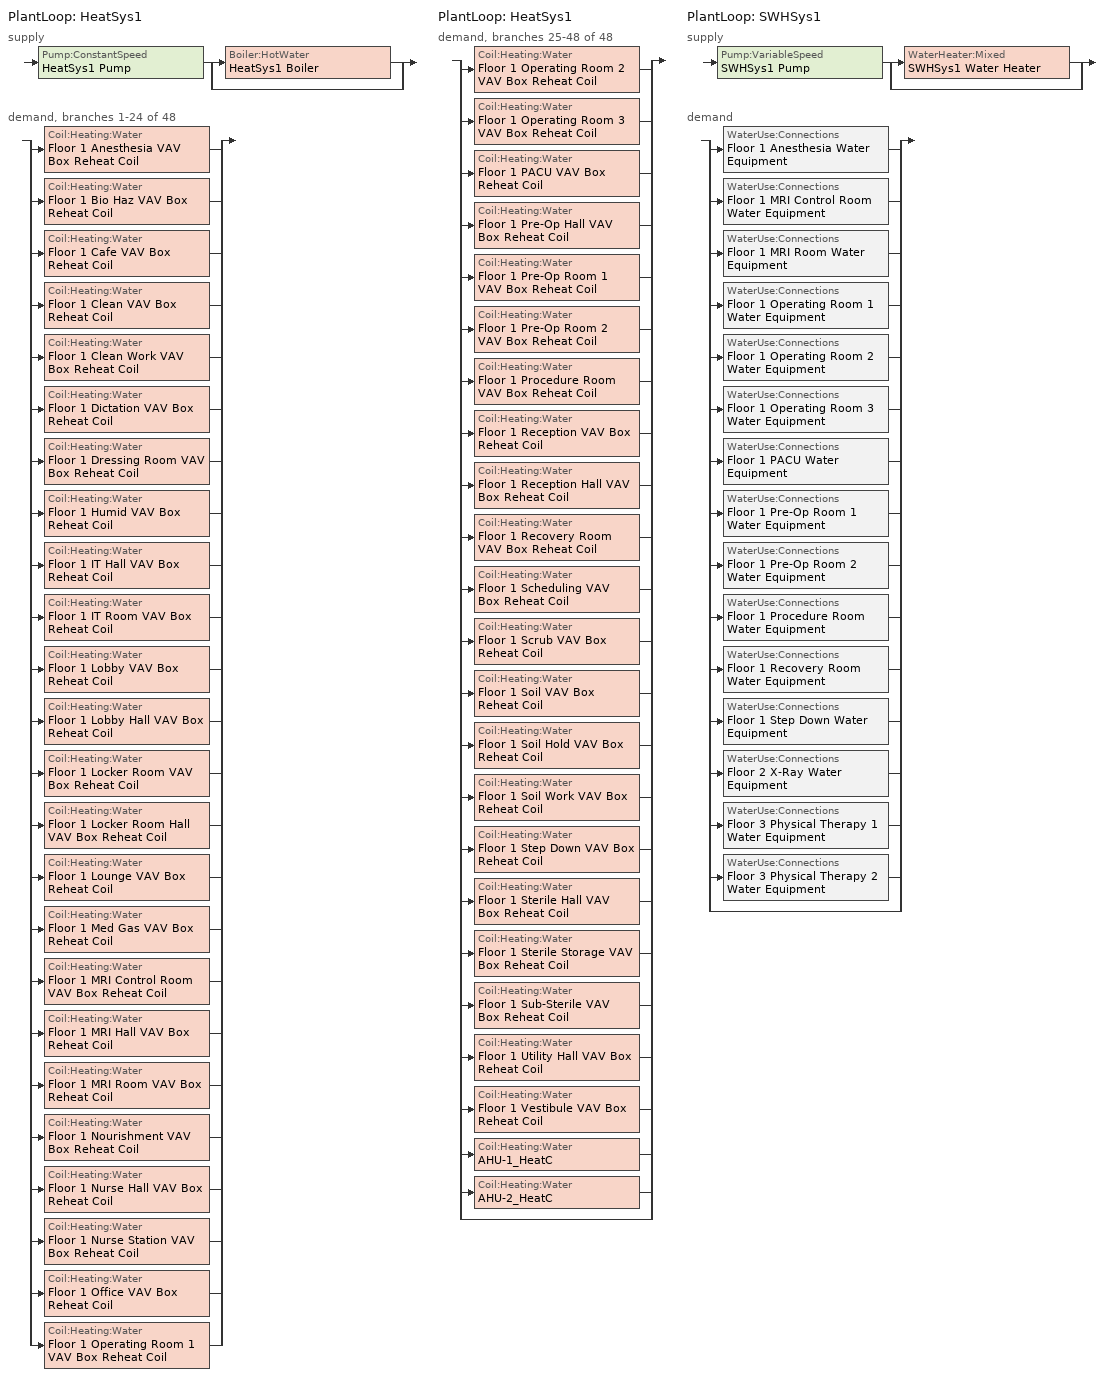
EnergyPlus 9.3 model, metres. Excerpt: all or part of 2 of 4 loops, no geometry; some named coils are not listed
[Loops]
PlantLoop 'HeatSys1'
 supply: Pump:ConstantSpeed 'HeatSys1 Pump' > split
  | Boiler:HotWater 'HeatSys1 Boiler'
  | bypass
 demand, branches 1-24 of 48: split
  | Coil:Heating:Water 'Floor 1 Anesthesia VAV Box Reheat Coil'
  | Coil:Heating:Water 'Floor 1 Bio Haz VAV Box Reheat Coil'
  | Coil:Heating:Water 'Floor 1 Cafe VAV Box Reheat Coil'
  | Coil:Heating:Water 'Floor 1 Clean VAV Box Reheat Coil'
  | Coil:Heating:Water 'Floor 1 Clean Work VAV Box Reheat Coil'
  | Coil:Heating:Water 'Floor 1 Dictation VAV Box Reheat Coil'
  | Coil:Heating:Water 'Floor 1 Dressing Room VAV Box Reheat Coil'
  | Coil:Heating:Water 'Floor 1 Humid VAV Box Reheat Coil'
  | Coil:Heating:Water 'Floor 1 IT Hall VAV Box Reheat Coil'
  | Coil:Heating:Water 'Floor 1 IT Room VAV Box Reheat Coil'
  | Coil:Heating:Water 'Floor 1 Lobby VAV Box Reheat Coil'
  | Coil:Heating:Water 'Floor 1 Lobby Hall VAV Box Reheat Coil'
  | Coil:Heating:Water 'Floor 1 Locker Room VAV Box Reheat Coil'
  | Coil:Heating:Water 'Floor 1 Locker Room Hall VAV Box Reheat Coil'
  | Coil:Heating:Water 'Floor 1 Lounge VAV Box Reheat Coil'
  | Coil:Heating:Water 'Floor 1 Med Gas VAV Box Reheat Coil'
  | Coil:Heating:Water 'Floor 1 MRI Control Room VAV Box Reheat Coil'
  | Coil:Heating:Water 'Floor 1 MRI Hall VAV Box Reheat Coil'
  | Coil:Heating:Water 'Floor 1 MRI Room VAV Box Reheat Coil'
  | Coil:Heating:Water 'Floor 1 Nourishment VAV Box Reheat Coil'
  | Coil:Heating:Water 'Floor 1 Nurse Hall VAV Box Reheat Coil'
  | Coil:Heating:Water 'Floor 1 Nurse Station VAV Box Reheat Coil'
  | Coil:Heating:Water 'Floor 1 Office VAV Box Reheat Coil'
  | Coil:Heating:Water 'Floor 1 Operating Room 1 VAV Box Reheat Coil'
PlantLoop 'HeatSys1'
 demand, branches 25-48 of 48: split
  | Coil:Heating:Water 'Floor 1 Operating Room 2 VAV Box Reheat Coil'
  | Coil:Heating:Water 'Floor 1 Operating Room 3 VAV Box Reheat Coil'
  | Coil:Heating:Water 'Floor 1 PACU VAV Box Reheat Coil'
  | Coil:Heating:Water 'Floor 1 Pre-Op Hall VAV Box Reheat Coil'
  | Coil:Heating:Water 'Floor 1 Pre-Op Room 1 VAV Box Reheat Coil'
  | Coil:Heating:Water 'Floor 1 Pre-Op Room 2 VAV Box Reheat Coil'
  | Coil:Heating:Water 'Floor 1 Procedure Room VAV Box Reheat Coil'
  | Coil:Heating:Water 'Floor 1 Reception VAV Box Reheat Coil'
  | Coil:Heating:Water 'Floor 1 Reception Hall VAV Box Reheat Coil'
  | Coil:Heating:Water 'Floor 1 Recovery Room VAV Box Reheat Coil'
  | Coil:Heating:Water 'Floor 1 Scheduling VAV Box Reheat Coil'
  | Coil:Heating:Water 'Floor 1 Scrub VAV Box Reheat Coil'
  | Coil:Heating:Water 'Floor 1 Soil VAV Box Reheat Coil'
  | Coil:Heating:Water 'Floor 1 Soil Hold VAV Box Reheat Coil'
  | Coil:Heating:Water 'Floor 1 Soil Work VAV Box Reheat Coil'
  | Coil:Heating:Water 'Floor 1 Step Down VAV Box Reheat Coil'
  | Coil:Heating:Water 'Floor 1 Sterile Hall VAV Box Reheat Coil'
  | Coil:Heating:Water 'Floor 1 Sterile Storage VAV Box Reheat Coil'
  | Coil:Heating:Water 'Floor 1 Sub-Sterile VAV Box Reheat Coil'
  | Coil:Heating:Water 'Floor 1 Utility Hall VAV Box Reheat Coil'
  | Coil:Heating:Water 'Floor 1 Vestibule VAV Box Reheat Coil'
  | Coil:Heating:Water 'AHU-1_HeatC'
  | Coil:Heating:Water 'AHU-2_HeatC'
  | bypass
PlantLoop 'SWHSys1'
 supply: Pump:VariableSpeed 'SWHSys1 Pump' > split
  | WaterHeater:Mixed 'SWHSys1 Water Heater'
  | bypass
 demand: split
  | WaterUse:Connections 'Floor 1 Anesthesia Water Equipment'
  | WaterUse:Connections 'Floor 1 MRI Control Room Water Equipment'
  | WaterUse:Connections 'Floor 1 MRI Room Water Equipment'
  | WaterUse:Connections 'Floor 1 Operating Room 1 Water Equipment'
  | WaterUse:Connections 'Floor 1 Operating Room 2 Water Equipment'
  | WaterUse:Connections 'Floor 1 Operating Room 3 Water Equipment'
  | WaterUse:Connections 'Floor 1 PACU Water Equipment'
  | WaterUse:Connections 'Floor 1 Pre-Op Room 1 Water Equipment'
  | WaterUse:Connections 'Floor 1 Pre-Op Room 2 Water Equipment'
  | WaterUse:Connections 'Floor 1 Procedure Room Water Equipment'
  | WaterUse:Connections 'Floor 1 Recovery Room Water Equipment'
  | WaterUse:Connections 'Floor 1 Step Down Water Equipment'
  | WaterUse:Connections 'Floor 2 X-Ray Water Equipment'
  | WaterUse:Connections 'Floor 3 Physical Therapy 1 Water Equipment'
  | WaterUse:Connections 'Floor 3 Physical Therapy 2 Water Equipment'
  | bypass
[Coil:Heating:Water] Availability Schedule=ALWAYS_ON; U-Factor Times Area Value {W/K}=AUTOSIZE; Maximum Water Flow Rate {m3/s}=AUTOSIZE; Performance Input Method=UFactorTimesAreaAndDesignWaterFlowRate; Rated Capacity {W}=AUTOSIZE; Rated Inlet Water Temperature {C}=82.2; Rated Inlet Air Temperature {C}=16.6; Rated Outlet Water Temperature {C}=71.1; Rated Outlet Air Temperature {C}=32.2
Floor 1 Anesthesia VAV Box Reheat Coil; Floor 1 Bio Haz VAV Box Reheat Coil; Floor 1 Cafe VAV Box Reheat Coil; Floor 1 Clean VAV Box Reheat Coil; Floor 1 Clean Work VAV Box Reheat Coil; Floor 1 Dictation VAV Box Reheat Coil; Floor 1 Dressing Room VAV Box Reheat Coil; Floor 1 Humid VAV Box Reheat Coil; Floor 1 IT Hall VAV Box Reheat Coil; Floor 1 IT Room VAV Box Reheat Coil; Floor 1 Lobby Hall VAV Box Reheat Coil; Floor 1 Lobby VAV Box Reheat Coil; Floor 1 Locker Room Hall VAV Box Reheat Coil; Floor 1 Locker Room VAV Box Reheat Coil; Floor 1 Lounge VAV Box Reheat Coil; Floor 1 MRI Control Room VAV Box Reheat Coil; Floor 1 MRI Hall VAV Box Reheat Coil; Floor 1 MRI Room VAV Box Reheat Coil; Floor 1 Med Gas VAV Box Reheat Coil; Floor 1 Nourishment VAV Box Reheat Coil; Floor 1 Nurse Hall VAV Box Reheat Coil; Floor 1 Nurse Station VAV Box Reheat Coil; Floor 1 Office VAV Box Reheat Coil; Floor 1 Operating Room 1 VAV Box Reheat Coil; Floor 1 Operating Room 2 VAV Box Reheat Coil; Floor 1 Operating Room 3 VAV Box Reheat Coil; Floor 1 PACU VAV Box Reheat Coil; Floor 1 Pre-Op Hall VAV Box Reheat Coil; Floor 1 Pre-Op Room 1 VAV Box Reheat Coil; Floor 1 Pre-Op Room 2 VAV Box Reheat Coil; Floor 1 Procedure Room VAV Box Reheat Coil; Floor 1 Reception Hall VAV Box Reheat Coil; Floor 1 Reception VAV Box Reheat Coil; Floor 1 Recovery Room VAV Box Reheat Coil; Floor 1 Scheduling VAV Box Reheat Coil; Floor 1 Scrub VAV Box Reheat Coil; Floor 1 Soil Hold VAV Box Reheat Coil; Floor 1 Soil VAV Box Reheat Coil; Floor 1 Soil Work VAV Box Reheat Coil; Floor 1 Step Down VAV Box Reheat Coil; Floor 1 Sterile Hall VAV Box Reheat Coil; Floor 1 Sterile Storage VAV Box Reheat Coil; Floor 1 Sub-Sterile VAV Box Reheat Coil; Floor 1 Utility Hall VAV Box Reheat Coil; Floor 1 Vestibule VAV Box Reheat Coil
[SetpointManager:Scheduled] Control Variable=Temperature
Name | Schedule | Setpoint Node or NodeList
HeatSys1 Boiler Setpoint Manager | HeatSys1 Loop Setpoint Sched | HeatSys1 Supply Equipment Outlet Node
HeatSys1 Loop Setpoint Manager | HeatSys1 Loop Setpoint Sched | HeatSys1 Supply Outlet Node
SWHSys1 Loop Setpoint Manager | SWHSys1-Loop-Temp-Schedule | SWHSys1 Supply Outlet Node
[Boiler:HotWater]
HeatSys1 Boiler: Fuel Type=NATURALGAS; Nominal Capacity {W}=AUTOSIZE; Nominal Thermal Efficiency=0.705; Efficiency Curve Temperature Evaluation Variable=LeavingBoiler; Normalized Boiler Efficiency Curve=HeatSys1 Boiler Non-Condensing Boiler Curve; Design Water Flow Rate {m3/s}=AUTOSIZE; Minimum Part Load Ratio=0; Maximum Part Load Ratio=1.2; Optimum Part Load Ratio=1; Water Outlet Upper Temperature Limit {C}=95; Boiler Flow Mode=LeavingSetpointModulated; Parasitic Electric Load {W}=0; Sizing Factor=0.3
[Pump:ConstantSpeed]
HeatSys1 Pump: Design Flow Rate {m3/s}=AUTOSIZE; Design Pump Head {Pa}=179352; Design Power Consumption {W}=AUTOSIZE; Motor Efficiency=0.9; Fraction of Motor Inefficiencies to Fluid Stream=0; Pump Control Type=Intermittent
[PlantEquipmentList]
HeatSys1 Equipment List: HeatSys1 Boiler
SWHSys1 Equipment List: SWHSys1 Water Heater
[Sizing:Plant] Loop Type=Heating
Name | Design Loop Exit Temperature {C} | Loop Design Temperature Difference {deltaC}
HeatSys1 | 82.2 | 11.1
SWHSys1 | 60 | 5
[PlantEquipmentOperationSchemes] Control Scheme 1 Schedule=PlantOnSched
Name | Control Scheme 1
HeatSys1 Loop Operation Scheme List | HeatSys1 Operation Scheme
SWHSys1 Loop Operation Scheme List | SWHSys1 Operation Scheme
[PlantEquipmentOperation:HeatingLoad] Load Range 1 Lower Limit {W}=0; Load Range 1 Upper Limit {W}=1000000000000000
Name | Range 1 Equipment List
HeatSys1 Operation Scheme | HeatSys1 Equipment List
SWHSys1 Operation Scheme | SWHSys1 Equipment List
[PlantLoop] Fluid Type=Water; Minimum Loop Temperature {C}=10; Maximum Loop Flow Rate {m3/s}=AUTOSIZE; Minimum Loop Flow Rate {m3/s}=0; Plant Loop Volume {m3}=AUTOSIZE; Load Distribution Scheme=Optimal
Name | Plant Equipment Operation Scheme | Maximum Loop Temperature {C}
HeatSys1 | HeatSys1 Loop Operation Scheme List | 100
SWHSys1 | SWHSys1 Loop Operation Scheme List | 60
[Pump:VariableSpeed]
SWHSys1 Pump: Design Maximum Flow Rate {m3/s}=AUTOSIZE; Design Pump Head {Pa}=179352; Design Power Consumption {W}=AUTOSIZE; Motor Efficiency=0.9; Fraction of Motor Inefficiencies to Fluid Stream=0; Coefficient 1 of the Part Load Performance Curve=0; Coefficient 2 of the Part Load Performance Curve=1; Coefficient 3 of the Part Load Performance Curve=0; Coefficient 4 of the Part Load Performance Curve=0; Design Minimum Flow Rate {m3/s}=0; Pump Control Type=Intermittent
[WaterHeater:Mixed]
SWHSys1 Water Heater: Tank Volume {m3}=3; Setpoint Temperature Schedule=SWHSys1 Water Heater Setpoint Temperature Schedule Name; Deadband Temperature Difference {deltaC}=2; Maximum Temperature Limit {C}=82.2222; Heater Control Type=Cycle; Heater Maximum Capacity {W}=845000; Heater Fuel Type=NATURALGAS; Heater Thermal Efficiency=0.78; Off Cycle Parasitic Fuel Consumption Rate {W}=20; Off Cycle Parasitic Fuel Type=NATURALGAS; Off Cycle Parasitic Heat Fraction to Tank=0.8; On Cycle Parasitic Fuel Type=NATURALGAS; Ambient Temperature Indicator=SCHEDULE; Ambient Temperature Schedule=SWHSys1 Water Heater Ambient Temperature Schedule Name; Off Cycle Loss Coefficient to Ambient Temperature {W/K}=6; On Cycle Loss Coefficient to Ambient Temperature {W/K}=6; Use Side Effectiveness=1; Source Side Effectiveness=1; Use Side Design Flow Rate {m3/s}=AUTOSIZE; Source Side Design Flow Rate {m3/s}=AUTOSIZE; Indirect Water Heating Recovery Time {hr}=1.5
[WaterUse:Equipment] Flow Rate Fraction Schedule=BLDG_SWH_SCH; Target Temperature Schedule=Water Equipment Temp Sched; Hot Water Supply Temperature Schedule=Water Equipment Hot Supply Temp Sched; Sensible Fraction Schedule=Water Equipment Sensible fract sched; Latent Fraction Schedule=Water Equipment Latent fract sched
Name | Peak Flow Rate {m3/s} | Zone
Floor 1 Anesthesia Water Equipment | 1.05556e-06 | Floor 1 Anesthesia
Floor 1 MRI Control Room Water Equipment | 1.05556e-06 | Floor 1 MRI Control Room
Floor 1 MRI Room Water Equipment | 1.05556e-06 | Floor 1 MRI Room
Floor 1 Operating Room 1 Water Equipment | 6.30556e-06 | Floor 1 Operating Room 1
Floor 1 Operating Room 2 Water Equipment | 6.30556e-06 | Floor 1 Operating Room 2
Floor 1 Operating Room 3 Water Equipment | 6.30556e-06 | Floor 1 Operating Room 3
Floor 1 PACU Water Equipment | 1.05556e-06 | Floor 1 PACU
Floor 1 Pre-Op Room 1 Water Equipment | 1.05556e-06 | Floor 1 Pre-Op Room 1
Floor 1 Pre-Op Room 2 Water Equipment | 1.05556e-06 | Floor 1 Pre-Op Room 2
Floor 1 Procedure Room Water Equipment | 1.05556e-06 | Floor 1 Procedure Room
Floor 1 Recovery Room Water Equipment | 1.05556e-06 | Floor 1 Recovery Room
Floor 1 Step Down Water Equipment | 1.05556e-06 | Floor 1 Step Down
Floor 2 X-Ray Water Equipment | 1.05556e-06 | Floor 2 X-Ray
Floor 3 Physical Therapy 1 Water Equipment | 1.05556e-06 | Floor 3 Physical Therapy 1
Floor 3 Physical Therapy 2 Water Equipment | 1.05556e-06 | Floor 3 Physical Therapy 2
[WaterUse:Connections]
Name | Water Use Equipment 1
Floor 1 Anesthesia Water Equipment | Floor 1 Anesthesia Water Equipment
Floor 1 MRI Control Room Water Equipment | Floor 1 MRI Control Room Water Equipment
Floor 1 MRI Room Water Equipment | Floor 1 MRI Room Water Equipment
Floor 1 Operating Room 1 Water Equipment | Floor 1 Operating Room 1 Water Equipment
Floor 1 Operating Room 2 Water Equipment | Floor 1 Operating Room 2 Water Equipment
Floor 1 Operating Room 3 Water Equipment | Floor 1 Operating Room 3 Water Equipment
Floor 1 PACU Water Equipment | Floor 1 PACU Water Equipment
Floor 1 Pre-Op Room 1 Water Equipment | Floor 1 Pre-Op Room 1 Water Equipment
Floor 1 Pre-Op Room 2 Water Equipment | Floor 1 Pre-Op Room 2 Water Equipment
Floor 1 Procedure Room Water Equipment | Floor 1 Procedure Room Water Equipment
Floor 1 Recovery Room Water Equipment | Floor 1 Recovery Room Water Equipment
Floor 1 Step Down Water Equipment | Floor 1 Step Down Water Equipment
Floor 2 X-Ray Water Equipment | Floor 2 X-Ray Water Equipment
Floor 3 Physical Therapy 1 Water Equipment | Floor 3 Physical Therapy 1 Water Equipment
Floor 3 Physical Therapy 2 Water Equipment | Floor 3 Physical Therapy 2 Water Equipment
[Schedule:Compact]
ALWAYS_ON; PlantOnSched: Through: 12/31, For: AllDays, Until: 24:00, 1
HeatSys1 Loop Setpoint Sched: Through: 12/31, For: AllDays, Until: 24:00, 82.2
BLDG_SWH_SCH: Through: 12/31, For: Weekdays SummerDesignDay, Until: 07:00, 0.01, Until: 08:00, 0.17, Until: 09:00, 0.58, Until: 10:00, 0.66, Until: 11:00, 0.78, Until: 12:00, 0.82, Until: 13:00, 0.71, Until: 14:00, 0.82, Until: 15:00, 0.78, Until: 16:00, 0.74, Until: 17:00, 0.63, Until: 18:00, 0.41, Until: 21:00, 0.18, Until: 22:00, 0.1, Until: 24:00, 0.01, For: Saturday, Until: 08:00, 0.01, Until: 09:00, 0.2, Until: 10:00, 0.28, Until: 12:00, 0.3, Until: 14:00, 0.24, Until: 17:00, 0.23, Until: 18:00, 0.1, Until: 24:00, 0.01, For: AllOtherDays, Until: 24:00, 0.01
Water Equipment Latent fract sched: Through: 12/31, For: AllDays, Until: 24:00, 0.05
Water Equipment Sensible fract sched: Through: 12/31, For: AllDays, Until: 24:00, 0.2
Water Equipment Hot Supply Temp Sched; Water Equipment Temp Sched: Through: 12/31, For: AllDays, Until: 24:00, 43.3
SWHSys1 Water Heater Ambient Temperature Schedule Name: Through: 12/31, For: AllDays, Until: 24:00, 22
SWHSys1 Water Heater Setpoint Temperature Schedule Name; SWHSys1-Loop-Temp-Schedule: Through: 12/31, For: AllDays, Until: 24:00, 60
[Curve:Cubic]
HeatSys1 Boiler Non-Condensing Boiler Curve: Coefficient1 Constant=0.626428; Coefficient2 x=0.645644; Coefficient3 x**2=-0.777207; Coefficient4 x**3=0.313807; Minimum Value of x=0.1; Maximum Value of x=1
